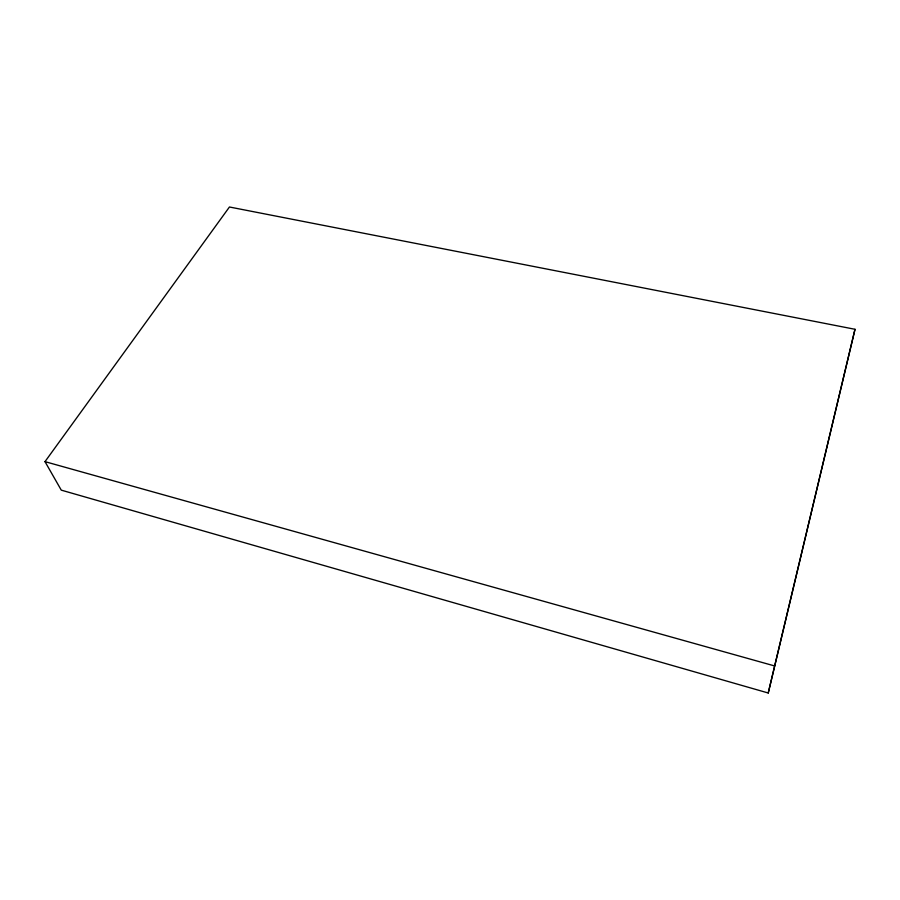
<?xml version="1.0" encoding="UTF-8"?>
<svg xmlns="http://www.w3.org/2000/svg" width="900" height="900" viewBox="0 0 900 900"><rect width="100%" height="100%" fill="white"/><g stroke="black" fill="none" stroke-linecap="round" stroke-linejoin="round"><path stroke-width="1.35" d="M768.24 693L855 329.287L229.444 207L45 461.644L61.267 490.14L768.24 693L855 329.287M45 461.644L774.562 665.933"/></g></svg>
